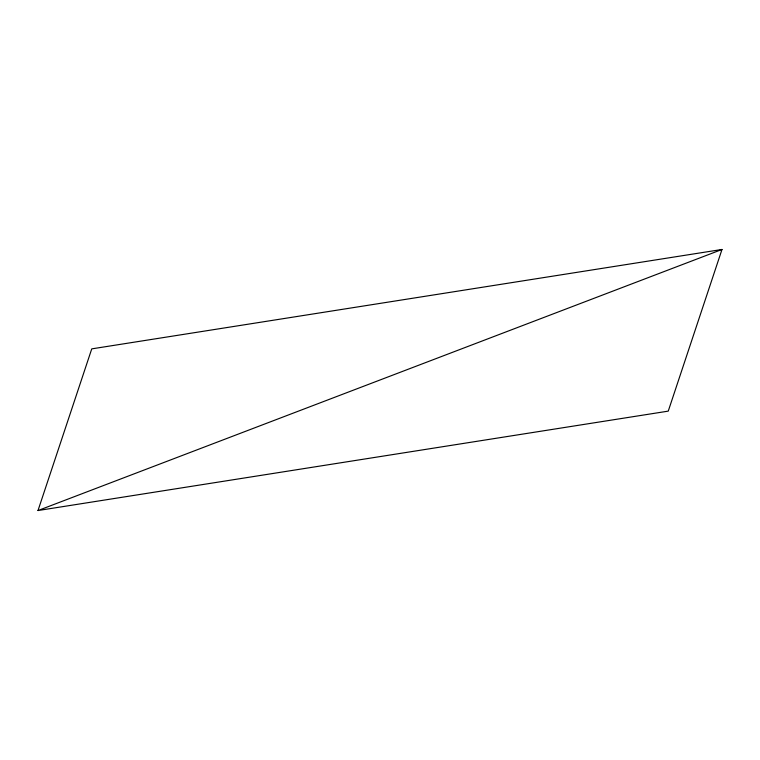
<?xml version="1.0" encoding="UTF-8"?>
<svg xmlns="http://www.w3.org/2000/svg" width="760" height="760" viewBox="0 0 760 760"><rect width="100%" height="100%" fill="white"/><g stroke="black" fill="none" stroke-linecap="round" stroke-linejoin="round"><path stroke-width="1.14" d="M38 510.539L91.751 348.868L722 249.46L668.249 411.131L38 510.539L722 249.46"/></g></svg>
